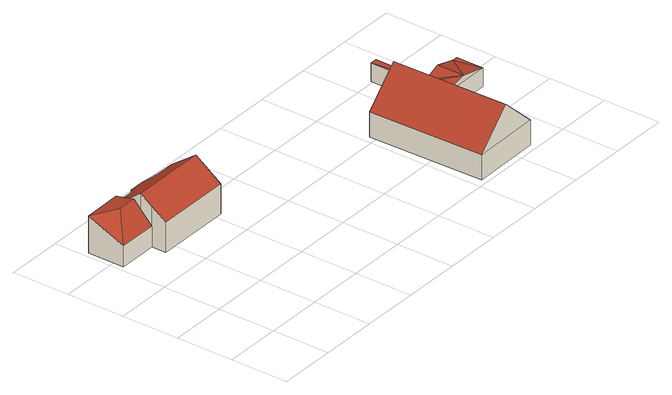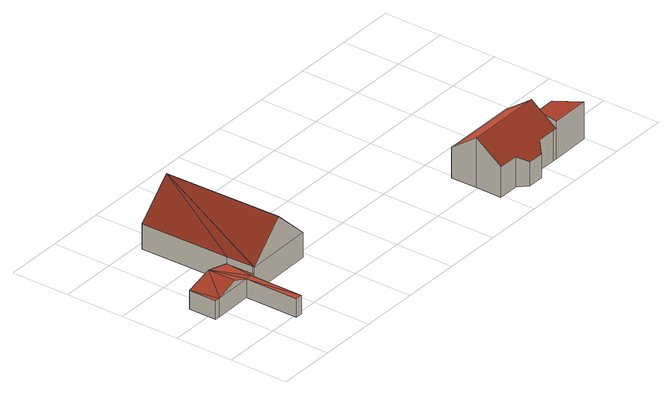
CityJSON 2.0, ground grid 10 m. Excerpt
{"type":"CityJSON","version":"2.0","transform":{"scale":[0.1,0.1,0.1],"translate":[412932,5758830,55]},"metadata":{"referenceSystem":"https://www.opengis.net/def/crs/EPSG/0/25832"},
"CityObjects":{
"building1":{"type":"Building","attributes":{"Gemeindeschluessel":"05515000","Geometrietyp2DReferenz":"3000","function":"31001_1000"},"address":[{"country":"Germany","locality":"Münster","thoroughfareNumber":"138","thoroughfareName":"Körberheide"}],"children":["building1-1","building1-2"]},
"building1-1":{"type":"BuildingPart","attributes":{"roofType":"5000","measuredHeight":7.16},"parents":["building1"],"geometry":[{"type":"Solid","lod":"2","boundaries":[[[[0,1,2,3]],[[4,5,1,0]],[[6,7,8,5,4]],[[0,9,4]],[[3,10,11,9,0]],[[12,6,4,9,11]],[[1,5,8,13,14,2]],[[7,6,12]],[[8,7,12,11,13]],[[2,14,10,3]],[[14,13,11,10]]]],"semantics":{"surfaces":[{"type":"WallSurface"},{"type":"RoofSurface"},{"type":"GroundSurface"},{"type":"ClosureSurface"}],"values":[[0,0,0,1,1,1,2,0,3,3,3]]}}]},
"building1-2":{"type":"BuildingPart","attributes":{"roofType":"3100","measuredHeight":8.53},"parents":["building1"],"geometry":[{"type":"Solid","lod":"2","boundaries":[[[[15,16,8,7]],[[17,18,16,15]],[[19,20,18,17]],[[21,22,20,19]],[[23,24,22,21]],[[25,26,24,23]],[[27,28,26,25]],[[29,30,28,27]],[[31,32,30,29]],[[33,3,2,32,31]],[[25,23,21,19,17,15,7,12,34,27]],[[33,31,29,27,34]],[[14,13,8,16,18,20,22,24,26,28,30,32,2]],[[3,33,34,10]],[[2,3,10,14]],[[11,10,34,12]],[[8,13,11,12,7]],[[13,14,10,11]]]],"semantics":{"surfaces":[{"type":"WallSurface"},{"type":"RoofSurface"},{"type":"GroundSurface"},{"type":"ClosureSurface"}],"values":[[0,0,0,0,0,0,0,0,0,0,1,1,2,0,3,0,3,3]]}}]},
"building2":{"type":"Building","attributes":{"Gemeindeschluessel":"05515000","Geometrietyp2DReferenz":"3000","function":"31001_1000","roofType":"5000","measuredHeight":10.03},"address":[{"country":"Germany","locality":"Münster","thoroughfareNumber":"140","thoroughfareName":"Körberheide"}],"geometry":[{"type":"Solid","lod":"2","boundaries":[[[[35,36,37,38]],[[39,40,36,35]],[[41,42,40,39]],[[43,44,42,41]],[[45,46,44,43]],[[38,37,46,45]],[[47,45,43]],[[47,43,41]],[[47,41,39]],[[39,48,47]],[[39,35,48]],[[48,35,38,47]],[[38,45,47]],[[36,40,42,44,46,37]]]],"semantics":{"surfaces":[{"type":"WallSurface"},{"type":"RoofSurface"},{"type":"GroundSurface"}],"values":[[0,0,0,0,0,0,1,1,1,1,0,1,0,2]]}}]},
"building3":{"type":"Building","attributes":{"Gemeindeschluessel":"05515000","Geometrietyp2DReferenz":"3000","function":"51009_1610","roofType":"5000","measuredHeight":4.31},"geometry":[{"type":"Solid","lod":"2","boundaries":[[[[49,50,51,52]],[[53,54,50,49]],[[55,56,54,53]],[[57,58,56,55]],[[59,60,58,57]],[[61,62,60,59]],[[63,64,62,61]],[[65,66,64,63]],[[52,51,66,65]],[[67,68,52]],[[52,63,61]],[[67,52,61]],[[57,67,61]],[[61,59,57]],[[63,52,65]],[[55,53,49]],[[67,55,49]],[[49,68,67]],[[52,68,49]],[[55,67,57]],[[50,54,56,58,60,62,64,66,51]]]],"semantics":{"surfaces":[{"type":"WallSurface"},{"type":"RoofSurface"},{"type":"GroundSurface"}],"values":[[0,0,0,0,0,0,0,0,0,1,1,1,1,1,1,1,1,1,0,0,2]]}}]}
},
"vertices":[
[6,279,48],[6,279,12],[75,279,12],[75,279,47],[6,343,76],[6,343,12],[74,344,76],[74,344,64],[74,344,12],[41,311,83],[74,299,69],[74,311,83],[74,320,81],[74,311,12],[74,299,12],
[81,344,64],[81,344,12],[115,344,64],[115,344,12],[130,359,53],[130,359,12],[157,359,53],[157,359,12],[172,344,64],[172,344,12],[208,344,64],[208,344,12],[208,299,97],[208,299,12],[208,254,64],[208,254,12],[75,254,64],[75,254,12],[75,279,82],[74,299,97],
[512,212,53],[512,212,10],[516,9,10],[516,9,53],[632,214,53],[632,214,10],[632,211,53],[632,211,10],[633,164,53],[633,164,10],[636,11,53],[636,11,10],[576,10,110],[572,213,110],
[716,213,41],[716,213,9],[649,212,9],[649,212,41],[725,213,41],[725,213,9],[725,165,41],[725,165,9],[633,164,41],[633,164,9],[632,211,41],[632,211,9],[637,212,41],[637,212,9],[637,304,41],[637,304,9],[649,304,41],[649,304,9],[677,164,52],[677,212,52]
]}
